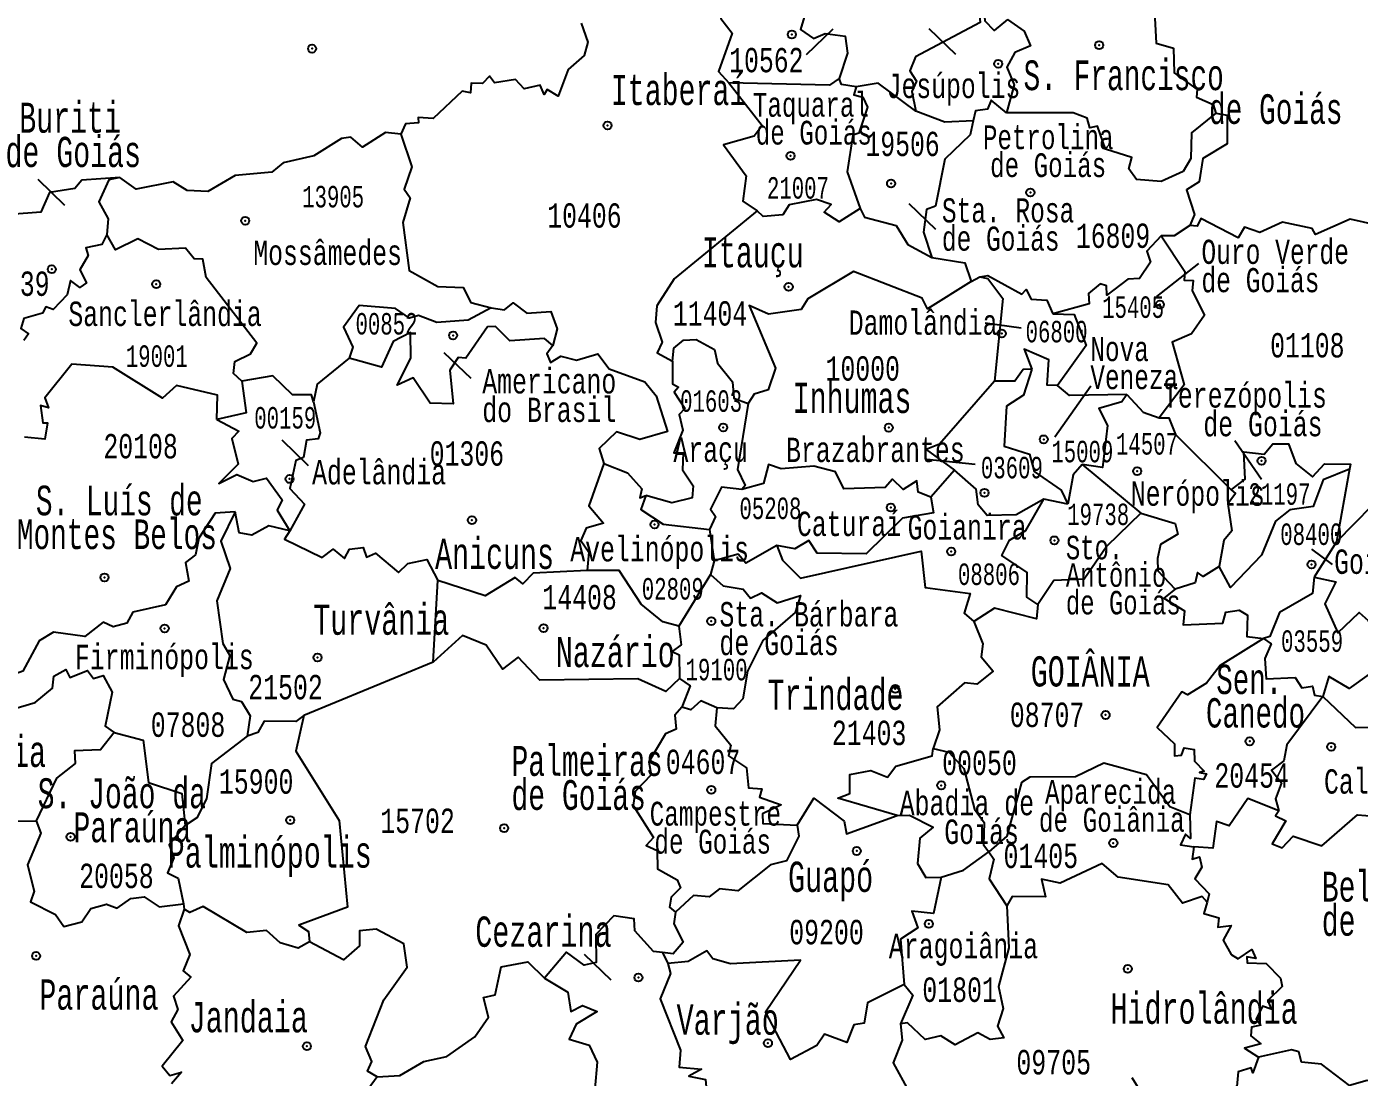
# Model space of a CAD drawing. Header units: millimetres. Extents: x 9851 to 10267, y 23387 to 23778.
# Drawn here: x 10086.16 to 10101.05, y 23553.96 to 23565.69 of the extents above; entities that cross this region are included whole.
import ezdxf
from ezdxf.enums import TextEntityAlignment as Align

# ---------------------------------------------------------------- set-up
doc = ezdxf.new("R2010")
doc.units = ezdxf.units.MM
doc.layers.add('3', color=7, linetype='Continuous')
doc.styles.add('MONOTXT', font='MONOTXT', dxfattribs={"height": 0.2})

# ---------------------------------------------------------------- blocks, each defined once
blk = doc.blocks.new('SEDE')
at = {"layer": '3', "color": 7, "linetype": 'Continuous'}
blk.add_circle((0, 0), 0.00451, dxfattribs=at)

msp = doc.modelspace()

# ---------------------------------------------------------------- linework, layer by layer
at = {"color": 7, "linetype": 'Continuous'}
for p, q in [((10094.873, 23565.383), (10095.17, 23565.671)), ((10096.54, 23565.383), (10096.242, 23565.67)), ((10086.586, 23563.698), (10086.289, 23563.987)), ((10096.318, 23563.43), (10096.02, 23563.717)), ((10099.252, 23563.049), (10098.783, 23562.679)), ((10096.71, 23562.847), (10096.809, 23562.9)), ((10096.867, 23562.387), (10097.269, 23562.332)), ((10091.124, 23561.765), (10090.826, 23562.053)), ((10098.047, 23561.679), (10097.644, 23561.11)), ((10089.31, 23560.79), (10089.013, 23561.078)), ((10099.955, 23560.636), (10099.657, 23561.068)), ((10096.755, 23560.804), (10096.214, 23560.86)), ((10096.523, 23560.741), (10096.259, 23560.441)), ((10097.95, 23560.806), (10098.607, 23560.26)), ((10100.792, 23559.941), (10101.591, 23560.756)), ((10100.937, 23560.751), (10100.792, 23559.941)), ((10097.789, 23560.363), (10097.523, 23560.419)), ((10093.789, 23560.079), (10093.841, 23559.727)), ((10100.746, 23559.689), (10100.518, 23559.86)), ((10100.792, 23559.941), (10100.541, 23559.547)), ((10093.841, 23559.727), (10093.798, 23559.577)), ((10090.701, 23558.595), (10090.754, 23559.508)), ((10093.798, 23559.577), (10093.447, 23559)), ((10090.701, 23558.595), (10089.257, 23558.001)), ((10087.911, 23555.899), (10087.92, 23555.839)), ((10093.263, 23555.355), (10093.323, 23555.232)), ((10092.691, 23555.046), (10092.393, 23555.333))]:
    msp.add_line(p, q, dxfattribs=at)
for points in [[(10098.583, 23566.236), (10098.607, 23566.102), (10098.705, 23566.057), (10098.755, 23565.93), (10098.778, 23565.511), (10098.971, 23565.453), (10098.98, 23565.179), (10099.235, 23564.993), (10099.228, 23564.908), (10099.414, 23564.824), (10099.445, 23564.728)], [(10093.951, 23566.139), (10093.915, 23565.784), (10094.04, 23565.62), (10093.887, 23565.192), (10094.003, 23565.066)], [(10094.675, 23565.979), (10094.845, 23565.8), (10094.805, 23565.664), (10094.95, 23565.562), (10095.08, 23565.618), (10095.305, 23565.587), (10095.329, 23565.398), (10095.237, 23565.115)], [(10097.118, 23565.776), (10096.967, 23565.65), (10096.867, 23565.756), (10096.855, 23565.923), (10096.796, 23565.899), (10096.812, 23565.741), (10096.09, 23565.356), (10096.025, 23565.202), (10096.099, 23565.087), (10096.048, 23564.969), (10096.092, 23564.751)], [(10097.118, 23565.776), (10097.302, 23565.643), (10097.373, 23565.482), (10097.198, 23565.405), (10097.109, 23565.241), (10097.193, 23565.045), (10097.107, 23564.731)], [(10092.353, 23565.732), (10092.43, 23565.522), (10092.387, 23565.374), (10092.208, 23565.215), (10092.097, 23564.919), (10091.973, 23564.992), (10091.943, 23564.938), (10091.895, 23565.042), (10091.719, 23565), (10091.621, 23565.105), (10091.386, 23565.067), (10091.33, 23565.141), (10091.254, 23565.06), (10091.125, 23565.064), (10091.119, 23564.956), (10091.027, 23564.975), (10090.703, 23564.669), (10090.533, 23564.681), (10090.536, 23564.62), (10090.394, 23564.608), (10090.339, 23564.493)], [(10094.003, 23565.066), (10094.375, 23564.591), (10094.288, 23564.473), (10093.946, 23564.376), (10094.199, 23564.029), (10094.162, 23563.744), (10094.322, 23563.638)], [(10095.237, 23565.115), (10095.128, 23565.04), (10094.003, 23565.066)], [(10095.425, 23565.023), (10095.261, 23565.049), (10095.237, 23565.115)], [(10095.425, 23565.023), (10095.401, 23564.933), (10095.5, 23564.908), (10095.553, 23564.794), (10095.458, 23564.506), (10095.39, 23564.483), (10095.325, 23564.072), (10095.472, 23563.662)], [(10096.092, 23564.751), (10095.672, 23565.065), (10095.425, 23565.023)], [(10097.107, 23564.731), (10096.935, 23564.875), (10096.894, 23564.773), (10096.76, 23564.754), (10096.735, 23564.642)], [(10096.735, 23564.642), (10096.417, 23564.629), (10096.092, 23564.751)], [(10099.445, 23564.728), (10099.174, 23564.509), (10099.164, 23564.223), (10099.08, 23564.077), (10098.834, 23563.964), (10098.557, 23563.986), (10098.472, 23564.105), (10098.507, 23564.233), (10098.212, 23564.327), (10098.122, 23564.584), (10098.038, 23564.563), (10098.008, 23564.674), (10097.849, 23564.731), (10097.107, 23564.731)], [(10099.445, 23564.728), (10099.572, 23564.706), (10099.57, 23564.386), (10099.3, 23564.223), (10099.258, 23563.963), (10099.116, 23563.871), (10099.205, 23563.598), (10099.152, 23563.474)], [(10096.735, 23564.642), (10096.701, 23564.488), (10096.417, 23564.215), (10096.313, 23563.688), (10096.211, 23563.653), (10096.177, 23563.401), (10096.273, 23563.118)], [(10090.339, 23564.493), (10090.167, 23564.514), (10089.913, 23564.349), (10089.782, 23564.46), (10089.679, 23564.445), (10089.369, 23564.252), (10089.024, 23564.175), (10088.899, 23564.071), (10088.491, 23564.031), (10088.183, 23563.854), (10087.952, 23563.865), (10087.798, 23563.963), (10087.383, 23563.88), (10087.203, 23564.008)], [(10090.339, 23564.493), (10090.463, 23564.129), (10090.377, 23563.88), (10090.445, 23563.783), (10090.362, 23563.508), (10090.433, 23562.972), (10090.752, 23562.792), (10091.036, 23562.782), (10091.122, 23562.613), (10091.351, 23562.555)], [(10087.203, 23564.008), (10086.776, 23563.979), (10086.697, 23563.886), (10086.415, 23563.841), (10086.319, 23563.623), (10085.977, 23563.597)], [(10087.203, 23564.008), (10087.077, 23563.982), (10086.967, 23563.738), (10087.07, 23563.549), (10087.057, 23563.373)], [(10095.472, 23563.662), (10095.238, 23563.516), (10095.068, 23563.624), (10095.148, 23563.709), (10094.983, 23563.763), (10094.679, 23563.706), (10094.608, 23563.594), (10094.387, 23563.575), (10094.322, 23563.638)], [(10094.322, 23563.638), (10093.395, 23562.877), (10093.2, 23562.578), (10093.183, 23562.39), (10093.261, 23562.172), (10093.204, 23562.053), (10093.375, 23561.957)], [(10095.472, 23563.662), (10095.521, 23563.565), (10095.872, 23563.474), (10096.005, 23563.26), (10096.273, 23563.118)], [(10101.358, 23563.452), (10100.946, 23563.543), (10100.558, 23563.372), (10100.521, 23563.442), (10100.188, 23563.512), (10099.934, 23563.396), (10099.765, 23563.454), (10099.694, 23563.335), (10099.277, 23563.552), (10099.235, 23563.466), (10099.152, 23563.474)], [(10099.152, 23563.474), (10098.979, 23563.359), (10098.834, 23563.357)], [(10087.057, 23563.373), (10087, 23563.262), (10086.822, 23563.223), (10086.847, 23563.137), (10086.755, 23562.98), (10086.828, 23562.834), (10086.753, 23562.782), (10086.651, 23562.861), (10086.614, 23562.699), (10086.458, 23562.534), (10086.374, 23562.564), (10086.336, 23562.493), (10086.129, 23562.435), (10086.094, 23562.324), (10086.18, 23562.264), (10086.127, 23562.188)], [(10088.565, 23561.735), (10088.472, 23561.82), (10088.487, 23561.955), (10088.66, 23562.041), (10088.73, 23562.158), (10088.167, 23562.893), (10088.127, 23563.097), (10088.03, 23563.101), (10087.936, 23563.22), (10087.635, 23563.206), (10087.401, 23563.323), (10087.152, 23563.203), (10087.057, 23563.373)], [(10098.834, 23563.357), (10098.674, 23563.186), (10098.713, 23563.063), (10098.591, 23562.883), (10098.46, 23562.875), (10098.226, 23562.696), (10098.221, 23562.799), (10098.152, 23562.824), (10098.023, 23562.714), (10098.029, 23562.599), (10097.625, 23562.489)], [(10098.834, 23563.357), (10099.096, 23562.961), (10099.092, 23562.863), (10099.19, 23562.86), (10099.18, 23562.744), (10099.316, 23562.473), (10099.172, 23562.262), (10098.955, 23562.172), (10099.09, 23561.695), (10098.811, 23561.325)], [(10096.273, 23563.118), (10096.64, 23563.056), (10096.71, 23562.847)], [(10096.71, 23562.847), (10096.225, 23562.542), (10096.165, 23562.662), (10095.395, 23562.961), (10094.888, 23562.655), (10094.813, 23562.537), (10094.448, 23562.482), (10094.233, 23562.582), (10094.527, 23561.881), (10094.442, 23561.64), (10094.288, 23561.59), (10094.221, 23561.487)], [(10096.809, 23562.9), (10096.898, 23562.914), (10097.277, 23562.705), (10097.324, 23562.76), (10097.383, 23562.652), (10097.555, 23562.638), (10097.625, 23562.489)], [(10096.809, 23562.9), (10096.898, 23562.881), (10097.066, 23562.659), (10096.972, 23561.735)], [(10091.351, 23562.555), (10091.091, 23562.417), (10090.741, 23562.389), (10090.537, 23562.468), (10090.437, 23562.439), (10090.281, 23562.548), (10089.873, 23562.581), (10089.698, 23562.339), (10089.804, 23562.116), (10089.764, 23561.993)], [(10091.351, 23562.555), (10091.497, 23562.53), (10091.595, 23562.61), (10091.749, 23562.493), (10092.014, 23562.513), (10092.088, 23562.318), (10092.037, 23562.132)], [(10097.625, 23562.489), (10097.863, 23562.48), (10097.997, 23562.132), (10097.677, 23561.685)], [(10092.037, 23562.132), (10091.945, 23562.212), (10091.558, 23562.187), (10091.399, 23562.347), (10091.307, 23562.343), (10091.067, 23561.992), (10090.982, 23561.998), (10090.888, 23561.859), (10090.925, 23561.482), (10090.666, 23561.491), (10090.478, 23561.771), (10090.3, 23561.689), (10090.452, 23561.993), (10090.449, 23562.278), (10090.254, 23562.18), (10090.123, 23561.891), (10089.764, 23561.993)], [(10093.375, 23561.957), (10093.388, 23562.105), (10093.497, 23562.192), (10093.639, 23562.202), (10093.843, 23562.089), (10093.877, 23561.936), (10094.046, 23561.726), (10094.059, 23561.545), (10094.221, 23561.487)], [(10092.037, 23562.132), (10091.971, 23562.04), (10092.012, 23561.942), (10092.127, 23562.014), (10092.301, 23561.969), (10092.542, 23562.04), (10092.666, 23561.874), (10093.064, 23561.729), (10093.192, 23561.571), (10093.319, 23561.172), (10093.008, 23561.082), (10092.751, 23561.171), (10092.554, 23560.982), (10092.607, 23560.816)], [(10097.677, 23561.685), (10097.561, 23561.69), (10097.58, 23561.975), (10097.303, 23562.093), (10097.388, 23561.871)], [(10088.283, 23561.307), (10088.294, 23561.579), (10087.836, 23561.686), (10087.678, 23561.547), (10087.123, 23561.89), (10086.666, 23561.926), (10086.365, 23561.549), (10086.404, 23561.439), (10086.315, 23561.465), (10086.341, 23561.27), (10086.393, 23561.269), (10086.362, 23561.089), (10086.138, 23561.111)], [(10089.764, 23561.993), (10089.405, 23561.701), (10089.366, 23561.506)], [(10093.375, 23561.957), (10093.374, 23561.706), (10093.441, 23561.669), (10093.395, 23561.613), (10093.511, 23561.43), (10093.448, 23561.362), (10093.49, 23561.188), (10093.388, 23560.935), (10093.495, 23560.933), (10093.486, 23560.745), (10093.607, 23560.566), (10093.594, 23560.431), (10093.367, 23560.377), (10093.076, 23560.457)], [(10089.366, 23561.506), (10089.343, 23561.583), (10089.131, 23561.582), (10088.909, 23561.795), (10088.565, 23561.735)], [(10097.388, 23561.871), (10097.292, 23561.866), (10097.2, 23561.736), (10096.972, 23561.735)], [(10097.388, 23561.871), (10097.295, 23561.577), (10097.104, 23561.457), (10097.08, 23561.01), (10097.364, 23560.918), (10097.413, 23560.726), (10097.718, 23560.516), (10097.789, 23560.363)], [(10088.565, 23561.735), (10088.613, 23561.383), (10088.283, 23561.307)], [(10096.972, 23561.735), (10096.356, 23561.032), (10096.209, 23560.971), (10096.523, 23560.741)], [(10098.451, 23561.586), (10097.808, 23561.575), (10097.677, 23561.685)], [(10089.366, 23561.506), (10089.44, 23561.158), (10089.416, 23561.09), (10089.285, 23561.077), (10089.252, 23560.883), (10089.167, 23560.85), (10089.099, 23560.536), (10089.265, 23560.362), (10089.101, 23560.064)], [(10094.221, 23561.487), (10094.099, 23560.748), (10094.185, 23560.569), (10094.148, 23560.524)], [(10098.451, 23561.586), (10098.394, 23561.503), (10098.138, 23561.431), (10098.234, 23561.239), (10098.177, 23560.77), (10097.95, 23560.806)], [(10098.451, 23561.586), (10098.633, 23561.389), (10098.811, 23561.325)], [(10088.283, 23561.307), (10088.529, 23561.175), (10088.454, 23561.093), (10088.522, 23560.81), (10088.308, 23560.594), (10088.51, 23560.691), (10088.691, 23560.613), (10088.841, 23560.651), (10089.014, 23560.41), (10088.958, 23560.294), (10089.101, 23560.064)], [(10098.811, 23561.325), (10098.919, 23561.326), (10098.994, 23561.14), (10099.617, 23560.522)], [(10099.617, 23560.522), (10099.773, 23560.642), (10099.757, 23560.947), (10099.984, 23560.918), (10100.079, 23561.034), (10100.255, 23561.034), (10100.337, 23560.815), (10100.522, 23560.667), (10100.658, 23560.813), (10100.947, 23560.807), (10100.937, 23560.751)], [(10092.607, 23560.816), (10092.442, 23560.344), (10092.605, 23560.15), (10092.412, 23560.092), (10092.351, 23559.957), (10092.44, 23559.826), (10092.423, 23559.62)], [(10092.607, 23560.816), (10092.872, 23560.712), (10093.032, 23560.534), (10093.008, 23560.434), (10093.076, 23560.457)], [(10096.259, 23560.441), (10096.119, 23560.497), (10096.103, 23560.621), (10095.953, 23560.527), (10095.833, 23560.639), (10095.75, 23560.547), (10095.288, 23560.533), (10095.197, 23560.723), (10094.952, 23560.787), (10094.587, 23560.755), (10094.446, 23560.806), (10094.39, 23560.593), (10094.148, 23560.524)], [(10097.523, 23560.419), (10097.212, 23560.244), (10096.89, 23560.233), (10096.79, 23560.353), (10096.767, 23560.529), (10096.523, 23560.741)], [(10097.95, 23560.806), (10097.85, 23560.69), (10097.789, 23560.363)], [(10100.937, 23560.751), (10100.642, 23560.635), (10100.531, 23560.335), (10100.27, 23560.297), (10100.112, 23560.173), (10099.954, 23559.791), (10099.608, 23559.43), (10099.48, 23559.667)], [(10094.148, 23560.524), (10093.923, 23560.553), (10093.799, 23560.305), (10093.856, 23560.223), (10093.789, 23560.079)], [(10093.076, 23560.457), (10093.021, 23560.302), (10093.269, 23560.139), (10093.789, 23560.079)], [(10096.259, 23560.441), (10096.292, 23560.263), (10095.943, 23560.206), (10095.537, 23559.806), (10094.989, 23559.816), (10094.897, 23559.957), (10094.74, 23559.864), (10094.542, 23559.899)], [(10097.457, 23559.239), (10097.332, 23559.322), (10097.337, 23559.6), (10097.053, 23559.788), (10097.139, 23559.961), (10097.32, 23560.067), (10097.523, 23560.419)], [(10099.617, 23560.522), (10099.665, 23560.48), (10099.578, 23560.366), (10099.624, 23560.065), (10099.535, 23559.957), (10099.48, 23559.667)], [(10088.49, 23560.275), (10088.267, 23560.26), (10088.084, 23559.98), (10088.046, 23559.795), (10087.935, 23559.71), (10087.973, 23559.501), (10087.836, 23559.438), (10087.711, 23559.236), (10087.346, 23559.155), (10087.28, 23559.031), (10087.128, 23558.993), (10087.014, 23559.044), (10086.81, 23558.885), (10086.459, 23558.93), (10086.299, 23558.836), (10086.119, 23558.495), (10085.917, 23558.423)], [(10088.49, 23560.275), (10088.331, 23559.948), (10088.434, 23559.644), (10088.284, 23559.28), (10088.35, 23558.807), (10088.43, 23558.67), (10088.358, 23558.404), (10088.465, 23558.183), (10088.56, 23558.157), (10088.658, 23557.998), (10088.623, 23557.769)], [(10089.101, 23560.064), (10088.867, 23560.12), (10088.677, 23560.014), (10088.533, 23560.042), (10088.49, 23560.275)], [(10098.607, 23560.26), (10098.226, 23559.894), (10097.974, 23559.522), (10097.634, 23559.508), (10097.457, 23559.239)], [(10098.607, 23560.26), (10098.991, 23560.145), (10099.02, 23560.027), (10098.826, 23559.912), (10098.792, 23559.753), (10098.798, 23559.617), (10098.99, 23559.412)], [(10089.101, 23560.064), (10089.041, 23559.972), (10089.46, 23559.767), (10089.585, 23559.857), (10089.71, 23559.753), (10089.767, 23559.857), (10089.918, 23559.876), (10089.955, 23559.77), (10090.058, 23559.816), (10090.313, 23559.597), (10090.419, 23559.698), (10090.629, 23559.744), (10090.754, 23559.508)], [(10094.542, 23559.899), (10094.193, 23559.702), (10094.108, 23559.804), (10093.841, 23559.727)], [(10094.542, 23559.899), (10094.603, 23559.737), (10094.805, 23559.534), (10096.152, 23559.836), (10096.196, 23559.431), (10096.698, 23559.365), (10096.633, 23559.145), (10096.741, 23559.052)], [(10099.48, 23559.667), (10099.304, 23559.553), (10099.24, 23559.599), (10099.214, 23559.482), (10098.99, 23559.412)], [(10092.423, 23559.62), (10091.82, 23559.592), (10091.704, 23559.473), (10091.617, 23559.544), (10091.284, 23559.339), (10090.754, 23559.508)], [(10093.447, 23559), (10093.268, 23559.048), (10093.026, 23559.246), (10092.78, 23559.622), (10092.423, 23559.62)], [(10093.798, 23559.577), (10093.942, 23559.449), (10094.165, 23559.412), (10094.245, 23559.311), (10094.37, 23559.371), (10094.545, 23559.26), (10094.806, 23559.341), (10094.744, 23559.152), (10094.384, 23558.838), (10094.213, 23558.496), (10094.162, 23558.188), (10094.058, 23558.077), (10093.871, 23558.088)], [(10100.541, 23559.547), (10100.525, 23559.362), (10100.154, 23559.152), (10100.047, 23558.882), (10099.976, 23558.862)], [(10100.541, 23559.547), (10100.783, 23559.495), (10100.662, 23559.248), (10100.805, 23558.926), (10101.045, 23559.152), (10101.147, 23559.064), (10101.275, 23558.749), (10101.565, 23558.552), (10101.157, 23558.464), (10100.935, 23558.304), (10100.706, 23558.438), (10100.639, 23558.212)], [(10098.99, 23559.412), (10098.864, 23559.313), (10099.094, 23559.171), (10099.08, 23559.013), (10099.521, 23559.032), (10099.556, 23559.155), (10099.703, 23559.178), (10099.799, 23559.122), (10099.79, 23558.884), (10099.976, 23558.862)], [(10097.457, 23559.239), (10097.44, 23559.082), (10096.97, 23559.199), (10096.741, 23559.052)], [(10093.447, 23559), (10093.472, 23558.789), (10093.372, 23558.716), (10093.451, 23558.678), (10093.452, 23558.416)], [(10096.741, 23559.052), (10096.84, 23558.8), (10096.822, 23558.656), (10096.955, 23558.498), (10096.775, 23558.352), (10096.637, 23558.367), (10096.331, 23558.098), (10096.357, 23557.841), (10096.287, 23557.632)], [(10093.452, 23558.416), (10093.302, 23558.27), (10092.988, 23558.412), (10091.891, 23558.395), (10091.65, 23558.652), (10091.477, 23558.517), (10091.294, 23558.787), (10091.029, 23558.895), (10090.701, 23558.595)], [(10099.976, 23558.862), (10099.494, 23558.561), (10099.34, 23558.362), (10099.126, 23558.231), (10099.063, 23558.264), (10098.788, 23557.867), (10098.984, 23557.684), (10098.981, 23557.552), (10099.062, 23557.557), (10099.092, 23557.639), (10099.201, 23557.623), (10099.204, 23557.492), (10099.315, 23557.378), (10099.262, 23557.363), (10099.34, 23557.35), (10099.308, 23557.288), (10099.208, 23557.3), (10099.154, 23556.893)], [(10099.976, 23558.862), (10100.061, 23558.801), (10099.99, 23558.636), (10100.008, 23558.411), (10100.329, 23558.427), (10100.405, 23558.31), (10100.524, 23558.327), (10100.545, 23558.229), (10100.639, 23558.212)], [(10085.917, 23558.423), (10085.836, 23558.224), (10085.99, 23558.069), (10086.254, 23558.145), (10086.448, 23558.307), (10086.464, 23558.441), (10086.597, 23558.514), (10086.644, 23558.427), (10086.841, 23558.502), (10086.907, 23558.415), (10087.014, 23558.447), (10087.115, 23558.261), (10087.039, 23557.881), (10087.139, 23557.813)], [(10100.639, 23558.212), (10101.003, 23557.867), (10101.556, 23557.873), (10101.727, 23558.148), (10102.172, 23558.487), (10102.266, 23558.443), (10102.225, 23558.226)], [(10093.452, 23558.416), (10093.571, 23558.333), (10093.478, 23558.095)], [(10100.639, 23558.212), (10100.237, 23557.672), (10100.204, 23557.495), (10100.065, 23557.389), (10100.178, 23557.248), (10100.11, 23557.069), (10100.147, 23556.937)], [(10093.478, 23558.095), (10093.4, 23558.004), (10093.416, 23557.849), (10093.298, 23557.795), (10093.111, 23557.482), (10093.136, 23557.337), (10092.957, 23557.153), (10092.937, 23556.995), (10093.163, 23556.638), (10093.079, 23556.55), (10093.205, 23556.494), (10093.207, 23556.287), (10093.427, 23556.167), (10093.465, 23556.077), (10093.358, 23555.971), (10093.343, 23555.862), (10093.407, 23555.803)], [(10093.871, 23558.088), (10093.692, 23558.166), (10093.578, 23558.065), (10093.478, 23558.095)], [(10093.871, 23558.088), (10093.85, 23557.886), (10094.025, 23557.669), (10094, 23557.551), (10094.203, 23557.417), (10094.222, 23557.192), (10094.374, 23557.183), (10094.347, 23557.09), (10094.587, 23557.004), (10094.38, 23556.904), (10094.382, 23556.794), (10094.767, 23556.775)], [(10089.257, 23558.001), (10089.167, 23557.934), (10088.814, 23557.938), (10088.744, 23557.813), (10088.623, 23557.769)], [(10089.257, 23558.001), (10089.169, 23557.602), (10089.651, 23556.828), (10089.743, 23555.86), (10089.202, 23555.66), (10089.307, 23555.588), (10089.319, 23555.473)], [(10087.139, 23557.813), (10086.984, 23557.618), (10086.696, 23557.606), (10086.703, 23557.466), (10086.495, 23557.303), (10086.265, 23556.825)], [(10087.139, 23557.813), (10087.463, 23557.727), (10087.522, 23557.254), (10087.895, 23557.131), (10087.931, 23556.774)], [(10088.623, 23557.769), (10088.224, 23557.465), (10088.169, 23557.072), (10088.062, 23556.86), (10087.931, 23556.774)], [(10100.147, 23556.937), (10100.111, 23556.879), (10100.226, 23556.826), (10100.074, 23556.568), (10100.185, 23556.522), (10100.308, 23556.652), (10100.628, 23556.544), (10101.027, 23556.891), (10101.4, 23556.862), (10101.499, 23556.926), (10101.86, 23556.845), (10102.547, 23557.739), (10102.52, 23557.843)], [(10095.883, 23556.885), (10095.222, 23557.077), (10095.357, 23557.129), (10095.355, 23557.344), (10095.589, 23557.388), (10095.777, 23557.312), (10095.87, 23557.437), (10096.277, 23557.55), (10096.287, 23557.632)], [(10096.287, 23557.632), (10096.46, 23557.591), (10096.628, 23557.411), (10096.748, 23556.954), (10096.857, 23556.805), (10096.847, 23556.558), (10096.907, 23556.478)], [(10099.154, 23556.893), (10098.931, 23556.982), (10098.67, 23557.337), (10098.194, 23557.467), (10097.877, 23557.317), (10097.367, 23557.311), (10097.274, 23557.251), (10097.11, 23556.652), (10096.907, 23556.478)], [(10094.767, 23556.775), (10094.953, 23557.077), (10095.291, 23556.822), (10095.318, 23556.679), (10095.883, 23556.885)], [(10100.147, 23556.937), (10099.8, 23557.073), (10099.593, 23556.768), (10099.45, 23556.817), (10099.412, 23556.521), (10099.2, 23556.535)], [(10095.883, 23556.885), (10096.024, 23556.887), (10096.288, 23556.754), (10096.137, 23556.633), (10096.111, 23556.348), (10096.206, 23556.191), (10096.376, 23556.196)], [(10099.154, 23556.893), (10099.162, 23556.628), (10099.104, 23556.675), (10099.049, 23556.558), (10099.2, 23556.535)], [(10084.345, 23556.447), (10084.995, 23556.317), (10085.06, 23556.484), (10085.232, 23556.52), (10085.397, 23556.66), (10085.688, 23556.68), (10085.939, 23556.821), (10086.265, 23556.825)], [(10086.265, 23556.825), (10086.319, 23556.687), (10086.171, 23556.332), (10086.245, 23556.039), (10086.203, 23555.92), (10086.483, 23555.778), (10086.574, 23555.643), (10086.776, 23555.696), (10086.878, 23555.846), (10087.051, 23555.894), (10087.17, 23555.85), (10087.324, 23555.957), (10087.474, 23555.975), (10087.641, 23555.863), (10087.911, 23555.899)], [(10087.931, 23556.774), (10087.751, 23556.555), (10087.804, 23556.413), (10087.733, 23556.244), (10087.854, 23556.183), (10087.911, 23555.899)], [(10094.767, 23556.775), (10094.785, 23556.653), (10094.649, 23556.378), (10094.468, 23556.334), (10094.104, 23556.044), (10093.899, 23556.067), (10093.786, 23555.975), (10093.608, 23555.989), (10093.407, 23555.803)], [(10099.2, 23556.535), (10099.178, 23556.395), (10099.263, 23556.422), (10099.289, 23556.308), (10099.208, 23556.177), (10099.37, 23556.01), (10099.348, 23555.918)], [(10096.376, 23556.196), (10096.627, 23556.273), (10096.907, 23556.478)], [(10096.907, 23556.478), (10096.966, 23556.396), (10096.913, 23556.177), (10097.109, 23555.876)], [(10099.348, 23555.918), (10099.293, 23555.979), (10099.07, 23555.906), (10098.91, 23556.11), (10098.353, 23556.195), (10098.173, 23556.347), (10097.707, 23556.128), (10097.495, 23556.175), (10097.543, 23555.976), (10097.17, 23555.978), (10097.109, 23555.876)], [(10096.376, 23556.196), (10096.29, 23555.789), (10096.05, 23555.816), (10096.116, 23555.63), (10095.923, 23555.504), (10095.961, 23554.996)], [(10087.92, 23555.839), (10087.858, 23555.652), (10087.983, 23555.331), (10087.908, 23555.151), (10087.993, 23555.08), (10087.801, 23554.865), (10087.85, 23554.718), (10087.774, 23554.579), (10087.906, 23554.37), (10087.674, 23554.086), (10087.758, 23553.979), (10087.889, 23554.016), (10087.78, 23553.888)], [(10089.319, 23555.473), (10089.194, 23555.402), (10088.994, 23555.462), (10088.841, 23555.601), (10088.62, 23555.576), (10088.133, 23555.867), (10087.984, 23555.801), (10087.92, 23555.839)], [(10093.407, 23555.803), (10093.388, 23555.675), (10093.493, 23555.47), (10093.382, 23555.341), (10093.263, 23555.355)], [(10097.109, 23555.876), (10097.13, 23555.407), (10097.016, 23554.976), (10097.068, 23554.727), (10097.004, 23554.532), (10097.075, 23554.4), (10096.922, 23554.384), (10096.787, 23554.458), (10096.531, 23554.324), (10096.372, 23554.423), (10096.196, 23554.383), (10096, 23554.567), (10095.921, 23554.559)], [(10099.348, 23555.918), (10099.311, 23555.788), (10099.477, 23555.741), (10099.468, 23555.639), (10099.617, 23555.655), (10099.526, 23555.493), (10099.616, 23555.331), (10099.692, 23555.282), (10099.848, 23555.387), (10099.892, 23555.288), (10099.792, 23555.304), (10099.793, 23555.237), (10100.008, 23555.232), (10100.168, 23555.068), (10100.186, 23554.976), (10100.025, 23554.817), (10100.061, 23554.722), (10099.967, 23554.756), (10099.893, 23554.609), (10099.945, 23554.542), (10099.842, 23554.522), (10099.835, 23554.425), (10099.947, 23554.334), (10099.766, 23554.285), (10099.921, 23554.185)], [(10093.263, 23555.355), (10093.163, 23555.365), (10092.954, 23555.595), (10092.948, 23555.729), (10092.72, 23555.764), (10092.519, 23555.557), (10092.522, 23555.241), (10092.387, 23555.213), (10092.19, 23555.357), (10091.946, 23555.069)], [(10090.075, 23553.966), (10089.966, 23554.03), (10090.016, 23554.137), (10089.946, 23554.306), (10090.15, 23554.824), (10090.412, 23555.191), (10090.374, 23555.45), (10090.066, 23555.613), (10089.877, 23555.597), (10089.877, 23555.429), (10089.699, 23555.271), (10089.319, 23555.473)], [(10095.961, 23554.996), (10095.554, 23554.792), (10095.515, 23554.564), (10095.401, 23554.545), (10095.322, 23554.35), (10095.071, 23554.442), (10094.987, 23554.314), (10094.694, 23554.158), (10094.414, 23554.691), (10094.805, 23555.27), (10094.022, 23555.228), (10093.825, 23555.283), (10093.759, 23555.372), (10093.549, 23555.253), (10093.323, 23555.232)], [(10090.075, 23553.966), (10090.328, 23553.982), (10090.597, 23554.138), (10090.855, 23554.193), (10091.168, 23554.414), (10091.319, 23554.632), (10091.265, 23554.851), (10091.395, 23554.88), (10091.46, 23555.193), (10091.759, 23555.249), (10091.946, 23555.069)], [(10093.323, 23555.232), (10093.354, 23555.119), (10093.237, 23554.835), (10093.463, 23554.262), (10093.45, 23554.073), (10093.697, 23554.05), (10093.558, 23553.974), (10093.743, 23553.935), (10093.762, 23553.732), (10093.906, 23553.664), (10093.874, 23553.556), (10093.974, 23553.348), (10094.05, 23553.392), (10094.231, 23553.292), (10094.125, 23553.239), (10094.198, 23553.089), (10094.094, 23553.02), (10094.327, 23552.964), (10094.317, 23552.83), (10094.435, 23552.778), (10094.423, 23552.539), (10094.558, 23552.516)], [(10091.946, 23555.069), (10092.205, 23554.913), (10092.238, 23554.695), (10092.369, 23554.762), (10092.534, 23554.697), (10092.297, 23554.554), (10092.222, 23554.388), (10092.444, 23554.32), (10092.535, 23554.128), (10092.509, 23553.831), (10092.244, 23553.554), (10092.298, 23553.174), (10092.755, 23553.186), (10092.906, 23553.34), (10093.181, 23553.428), (10093.325, 23553.26), (10093.433, 23553.253), (10093.526, 23552.924), (10093.652, 23552.87)], [(10095.961, 23554.996), (10096.058, 23554.876), (10095.921, 23554.559)], [(10102.754, 23553.019), (10102.482, 23553.74), (10102.374, 23553.86), (10102.317, 23554.152), (10102.157, 23554.274), (10101.96, 23554.63), (10101.502, 23554.564), (10101.37, 23554.267), (10101.364, 23553.892), (10101.136, 23553.926), (10100.937, 23553.869), (10100.626, 23554.107), (10100.402, 23554.128), (10100.37, 23554.243), (10100.288, 23554.267), (10099.921, 23554.185)], [(10095.921, 23554.559), (10095.942, 23554.374), (10095.841, 23554.121), (10096.013, 23553.8), (10095.95, 23553.656), (10095.821, 23553.593), (10095.957, 23553.474), (10095.865, 23553.201)], [(10099.921, 23554.185), (10099.856, 23554.011), (10099.837, 23554.065), (10099.695, 23554.022), (10099.677, 23553.856), (10099.552, 23553.82), (10099.563, 23553.618), (10099.667, 23553.556), (10099.633, 23553.435), (10099.016, 23553.589), (10098.837, 23553.424), (10098.508, 23553.954)], [(10090.075, 23553.966), (10089.746, 23553.513), (10089.78, 23553.366), (10089.68, 23553.137), (10089.757, 23552.99), (10089.678, 23552.787), (10089.687, 23552.343), (10089.291, 23551.804), (10089.364, 23551.66), (10089.273, 23551.397)]]:
    msp.add_lwpolyline(points, dxfattribs=at)
for p in [(10094.708, 23565.607), (10098.141, 23565.488), (10089.349, 23565.449), (10097.013, 23565.28), (10092.649, 23564.591), (10094.694, 23564.252), (10095.816, 23563.943), (10097.372, 23563.843), (10088.602, 23563.527), (10086.441, 23562.985), (10087.608, 23562.818), (10094.672, 23562.788), (10098.819, 23562.591), (10090.924, 23562.246), (10097.052, 23562.268), (10093.941, 23561.218), (10095.791, 23561.216), (10097.522, 23561.085), (10098.566, 23560.73), (10099.955, 23560.846), (10089.097, 23560.643), (10096.86, 23560.488), (10095.813, 23560.324), (10091.135, 23560.182), (10093.174, 23560.135), (10097.641, 23559.957), (10096.488, 23559.832), (10100.513, 23559.688), (10087.03, 23559.543), (10087.702, 23558.974), (10091.935, 23558.977), (10093.808, 23559.055), (10089.41, 23558.649), (10095.863, 23558.299), (10098.213, 23558.007), (10099.822, 23557.713), (10100.733, 23557.652), (10093.808, 23557.171), (10096.377, 23557.221), (10089.105, 23556.832), (10091.494, 23556.743), (10086.652, 23556.646), (10098.299, 23556.577), (10095.433, 23556.488), (10096.238, 23555.674), (10086.266, 23555.316), (10092.994, 23555.074), (10098.46, 23555.171), (10089.291, 23554.307), (10094.441, 23554.341)]:
    msp.add_point(p, dxfattribs=at)

# ---------------------------------------------------------------- block references
for p, xscale, yscale, zscale, rotation in [((10094.708, 23565.607), 10, 10, 10, 0.1854294948692569), ((10089.349, 23565.449), 10, 10, 10, 0.0552285594554037), ((10098.141, 23565.488), 10.00001485534392, 10.00001485534392, 10, 0.2662716711624068), ((10097.013, 23565.28), 10, 10, 10, 0.2382574585199114), ((10092.649, 23564.591), 9.999978727207951, 9.999978727207951, 10, 0.128867061426943), ((10094.694, 23564.252), 10, 10, 10, 0.1755577723358293), ((10095.816, 23563.943), 10.00001458320865, 10.00001458320865, 10, 0.2003704591938935), ((10097.372, 23563.843), 10, 10, 10, 0.2371902480818011), ((10088.602, 23563.527), 10, 10, 10, 0.0216111811074877), ((10086.441, 23562.985), 10, 10, 10, 359.9631809540278), ((10087.608, 23562.818), 10, 10, 10, 359.9909286396745), ((10094.672, 23562.788), 10, 10, 10, 0.1646188244060949), ((10098.819, 23562.591), 10.00001270211406, 10.00001270211406, 10, 0.2636036561851521), ((10090.924, 23562.246), 10, 10, 10, 0.06856877970959419), ((10097.052, 23562.268), 9.999979769999312, 9.999979769999312, 10, 0.2187808427493948), ((10093.941, 23561.218), 9.99998119345596, 9.99998119345596, 10, 0.135003565964679), ((10095.791, 23561.216), 10, 10, 10, 0.1806270365972555), ((10097.522, 23561.085), 9.999981919333122, 9.999981919333122, 10, 0.221982481811142), ((10099.955, 23560.846), 9.999979381093876, 9.999979381093876, 10, 0.2796130305392923), ((10098.566, 23560.73), 10, 10, 10, 0.2449275199831391), ((10089.097, 23560.643), 10.00000000000001, 10.00000000000001, 10.00000000000001, 0.009871774456604055), ((10096.86, 23560.488), 10.00001540015654, 10.00001540015654, 10, 0.2017044725705652), ((10095.813, 23560.324), 10, 10, 10, 0.1747573619360039), ((10091.135, 23560.182), 10, 10, 10, 0.05736299513604318), ((10093.174, 23560.135), 10.00001769595864, 10.00001769595864, 10, 0.1077889787821612), ((10097.641, 23559.957), 9.999978530641009, 9.999978530641009, 10, 0.2169132193311355), ((10096.488, 23559.832), 10, 10, 10, 0.1878307230324105), ((10100.513, 23559.688), 9.99998443306862, 9.99998443306862, 10, 0.2854826735794169), ((10087.03, 23559.543), 10, 10, 10, 359.9479730943511), ((10093.808, 23559.055), 10.0000202338629, 10.0000202338629, 10, 0.11525948256295), ((10087.702, 23558.974), 10, 10, 10, 359.9599792988561), ((10091.935, 23558.977), 10, 10, 10, 0.06750156234367807), ((10089.41, 23558.649), 10, 10, 10, 0.0008004141529982366), ((10095.863, 23558.299), 10, 10, 10, 0.1608835711048208), ((10098.213, 23558.007), 9.999978883659193, 9.999978883659193, 10, 0.2174468260692757), ((10099.822, 23557.713), 10, 10, 10, 0.2553328025421999), ((10100.733, 23557.652), 9.999977570032517, 9.999977570032517, 10, 0.2774786134267171), ((10093.808, 23557.171), 10.00001532805696, 10.00001532805696, 10, 0.100318471336494), ((10096.377, 23557.221), 10, 10, 10, 0.1656860393794079), ((10089.105, 23556.832), 10, 10, 10, 359.9773216001813), ((10086.652, 23556.646), 10.0000118069948, 10.0000118069948, 10, 359.9119545124679), ((10091.494, 23556.743), 10, 10, 10, 0.03788626438927014), ((10095.433, 23556.488), 9.999981744775654, 9.999981744775654, 10, 0.1363375882852928), ((10098.299, 23556.577), 10.0000200752439, 10.0000200752439, 10, 0.2091749433976154), ((10096.238, 23555.674), 9.999987922047886, 9.999987922047886, 10, 0.1504782155114046), ((10086.266, 23555.316), 10.00001858283742, 10.00001858283742, 10, 359.8895429837194), ((10098.46, 23555.171), 10.00001622252538, 10.00001622252538, 10, 0.2030384857285504), ((10092.994, 23555.074), 10, 10, 10, 0.06243227922857746), ((10089.291, 23554.307), 10, 10, 10, 359.9597124942694), ((10094.441, 23554.341), 10.00001343373522, 10.00001343373522, 10, 0.09391517651579868)]:
    msp.add_blockref('SEDE', p, dxfattribs=dict(at, xscale=xscale, yscale=yscale, zscale=zscale, rotation=rotation))

# ---------------------------------------------------------------- texts
at = {"color": 7, "linetype": 'Continuous', "style": 'MONOTXT'}
for s, height, width, p in [('10562', 0.2715, 0.705884, (10094.423, 23565.321)), ('19506', 0.2716, 0.705886, (10095.945, 23564.385)), ('13905', 0.2398, 0.666667, (10089.584, 23563.796)), ('10406', 0.2718, 0.705881, (10092.391, 23563.586)), ('03939', 0.2719, 0.705882, (10086.001, 23562.824)), ('00852', 0.2399, 0.666671, (10090.18, 23562.376)), ('11404', 0.2719, 0.705879, (10093.794, 23562.492)), ('06800', 0.2399, 0.666663, (10097.665, 23562.289)), ('01108', 0.272, 0.705879, (10100.466, 23562.136)), ('19001', 0.24, 0.666674, (10087.614, 23562.015)), ('10000', 0.272, 0.705887, (10095.5, 23561.877)), ('01603', 0.24, 0.666667, (10093.806, 23561.513)), ('20108', 0.2721, 0.705887, (10087.433, 23561.009)), ('01306', 0.2721, 0.705879, (10091.078, 23560.927)), ('03609', 0.2401, 0.666674, (10097.166, 23560.77)), ('21197', 0.2402, 0.666667, (10100.155, 23560.475)), ('05208', 0.2402, 0.666663, (10094.469, 23560.315)), ('19738', 0.2402, 0.666671, (10098.13, 23560.248)), ('08400', 0.2403, 0.666663, (10100.51, 23560.026)), ('02809', 0.2403, 0.666667, (10093.378, 23559.416)), ('14408', 0.2723, 0.705884, (10092.337, 23559.322)), ('03559', 0.2404, 0.666671, (10100.519, 23558.832)), ('21502', 0.2725, 0.705877, (10089.052, 23558.318)), ('07808', 0.2725, 0.705879, (10087.963, 23557.899)), ('21403', 0.2726, 0.705881, (10095.571, 23557.807)), ('04607', 0.2726, 0.705881, (10093.716, 23557.483)), ('20454', 0.2726, 0.705881, (10099.844, 23557.331)), ('15702', 0.2727, 0.705881, (10090.527, 23556.825)), ('01405', 0.2727, 0.705887, (10097.489, 23556.434)), ('20058', 0.2727, 0.705885, (10087.163, 23556.21)), ('09200', 0.2729, 0.705886, (10095.095, 23555.582)), ('09705', 0.2731, 0.705879, (10097.633, 23554.129))]:
    msp.add_text(s, height=height, dxfattribs=dict(at, width=width)).set_placement(p, align=Align.MIDDLE)
for s, height, rotation, width, p in [('S. Francisco ', 0.33138, 359.998, 0.650003, (10098.508, 23565.317)), ('           de Goi%%225s', 0.33138, 359.998, 0.650003, (10099.088, 23564.94)), ('Brazabrantes', 0.27209, 360, 0.705882, (10095.641, 23561.104)), ('Campestre ', 0.2668, 359.9985, 0.705875, (10093.935, 23557.038)), ('de Goi%%225s', 0.26676, 359.9985, 0.705875, (10093.824, 23556.726))]:
    msp.add_text(s, height=height, rotation=rotation, dxfattribs=dict(at, width=width)).set_placement(p, align=Align.TOP_CENTER)
for s, height, width, p in [('Itabera%%237', 0.33633, 0.650002, (10092.686, 23564.819)), ('Adel%%226ndia', 0.27217, 0.705879, (10089.349, 23560.583)), ('Goian%%225polis', 0.2723, 0.705883, (10100.765, 23559.583)), ('Turv%%226nia', 0.33734, 0.649998, (10089.362, 23558.903))]:
    msp.add_text(s, height=height, dxfattribs=dict(at, width=width)).set_placement(p)
for s, height, width, p in [('Jes%%250polis', 0.27154, 0.705884, (10097.26, 23565.169)), ('Damol%%226ndia', 0.2719, 0.705876, (10097.005, 23562.525)), ('Catura%%237', 0.27221, 0.705876, (10095.929, 23560.278)), ('Goianira', 0.2722, 0.705889, (10097.331, 23560.239)), ('Trindade', 0.3374, 0.649999, (10095.955, 23558.402)), ('Auril%%226ndia', 0.33754, 0.650002, (10086.377, 23557.764)), ('Guap%%243', 0.3378, 0.65, (10095.616, 23556.369))]:
    msp.add_text(s, height=height, dxfattribs=dict(at, width=width)).set_placement(p, align=Align.TOP_RIGHT)
for s, height, rotation, width, p in [('Buriti ', 0.3365, 359.9992, 0.649998, (10087.403, 23564.51)), ('de Goi%%225s', 0.33651, 359.9992, 0.649998, (10087.438, 23564.127)), ('Itau%%231u', 0.3366, 0, 0.650001, (10094.84, 23563.006)), ('Terez%%243polis ', 0.27251, 359.9993, 0.705884, (10100.851, 23561.44)), ('de Goi%%225s', 0.27251, 359.9993, 0.705884, (10100.636, 23561.12)), ('Jandaia', 0.3381, 0, 0.650001, (10089.302, 23554.463))]:
    msp.add_text(s, height=height, rotation=rotation, dxfattribs=dict(at, width=width)).set_placement(p, align=Align.RIGHT)
for s, height, rotation, width, p in [('Taquaral ', 0.2653, 359.9993, 0.705882, (10095.002, 23564.689)), ('de Goi%%225s', 0.26534, 359.9993, 0.705882, (10094.953, 23564.378)), ('Petrolina ', 0.2654, 359.9994, 0.705884, (10097.653, 23564.326)), ('de Goi%%225s', 0.26538, 359.9994, 0.705884, (10097.571, 23564.015)), ('S. Lu%%237s de ', 0.33105, 359.9982, 0.650003, (10087.288, 23560.237)), ('Montes Belos', 0.33105, 359.9982, 0.650003, (10087.168, 23559.86)), ('Sen. ', 0.3279, 0.0004, 0.650002, (10099.91, 23558.241)), ('Canedo', 0.3279, 0.0004, 0.650002, (10099.887, 23557.867)), ('Aparecida ', 0.2665, 359.9988, 0.70589, (10098.35, 23557.015)), ('de Goi%%226nia', 0.26647, 359.9988, 0.70589, (10098.282, 23556.703))]:
    msp.add_text(s, height=height, rotation=rotation, dxfattribs=dict(at, width=width)).set_placement(p, align=Align.CENTER)
for s, height, rotation, width, p in [('21007', 0.2397, 0, 0.666671, (10094.776, 23563.894)), ('16809', 0.2718, 360, 0.705883, (10098.296, 23563.36)), ('15405', 0.2399, 0, 0.666663, (10098.52, 23562.562)), ('00159', 0.2401, 0, 0.666674, (10089.049, 23561.326)), ('14507', 0.2401, 0, 0.666667, (10098.675, 23561.035)), ('15009', 0.2401, 0, 0.666667, (10097.953, 23560.949)), ('08806', 0.2403, 0, 0.666671, (10096.91, 23559.579)), ('19100', 0.2404, 360, 0.666659, (10093.867, 23558.514)), ('08707', 0.2725, 360, 0.705881, (10097.559, 23558.009)), ('15900', 0.2726, 360, 0.705883, (10088.724, 23557.264)), ('01801', 0.273, 360, 0.705876, (10096.582, 23554.939))]:
    msp.add_text(s, height=height, rotation=rotation, dxfattribs=dict(at, width=width)).set_placement(p, align=Align.MIDDLE)
for s, height, rotation, width, p in [('Sta. Rosa ', 0.269, 359.9979, 0.705885, (10096.384, 23563.508)), ('de Goi%%225s', 0.26896, 359.9979, 0.705885, (10096.384, 23563.193)), ('Ouro Verde ', 0.26976, 359.998, 0.705882, (10099.283, 23563.045)), ('de Goi%%225s', 0.26976, 359.998, 0.705882, (10099.283, 23562.729)), ('Nova ', 0.2677, 359.9981, 0.705882, (10098.042, 23561.959)), ('Veneza', 0.2677, 359.9981, 0.705882, (10098.042, 23561.646)), ('Palmeiras ', 0.3335, 359.998, 0.650001, (10091.576, 23557.327)), ('de Goi%%225s', 0.33353, 359.998, 0.650001, (10091.576, 23556.947)), ('Bela Vista ', 0.33384, 359.9978, 0.650006, (10100.628, 23555.923)), ('de Goi%%225s', 0.33384, 359.9978, 0.650006, (10100.628, 23555.542))]:
    msp.add_text(s, height=height, rotation=rotation, dxfattribs=dict(at, width=width)).set_placement(p)
for s, height, width, p in [('Moss%%226medes', 0.27179, 0.705882, (10088.692, 23563.305)), ('Naz%%225rio', 0.33734, 0.65, (10092.071, 23558.879)), ('Caldazinha', 0.2726, 0.705887, (10100.652, 23557.401)), ('Hidrol%%226ndia', 0.33804, 0.650002, (10098.267, 23554.897))]:
    msp.add_text(s, height=height, dxfattribs=dict(at, width=width)).set_placement(p, align=Align.TOP_LEFT)
for s, height, width, p in [('Sanclerl%%226ndia', 0.27189, 0.705882, (10087.706, 23562.623)), ('Ara%%231u', 0.2721, 0.705882, (10093.801, 23561.106)), ('Anicuns', 0.3372, 0.650002, (10091.387, 23559.976)), ('Avelin%%243polis', 0.27225, 0.705884, (10093.231, 23559.995)), ('Firmin%%243polis', 0.27242, 0.705876, (10087.698, 23558.791)), ('Palmin%%243polis', 0.33774, 0.650001, (10088.876, 23556.64)), ('Aragoi%%226nia', 0.27287, 0.705889, (10096.625, 23555.563))]:
    msp.add_text(s, height=height, dxfattribs=dict(at, width=width)).set_placement(p, align=Align.TOP_CENTER)
for s, height, rotation, width, p in [('Americano ', 0.2722, 359.9994, 0.705876, (10091.25, 23561.87)), ('do Brasil', 0.2722, 359.9994, 0.705876, (10091.25, 23561.551)), ('Ner%%243polis', 0.27216, 360, 0.70588, (10098.494, 23560.616)), ('Sto. ', 0.2624, 0.0041, 0.705882, (10097.769, 23560.008)), ('Ant%%244nio ', 0.26241, 0.0041, 0.705882, (10097.769, 23559.701)), ('de Goi%%225s', 0.26241, 0.0041, 0.705882, (10097.769, 23559.393)), ('Sta. B%%225rbara ', 0.27263, 359.9994, 0.705883, (10093.899, 23559.268)), ('de Goi%%225s', 0.27263, 359.9994, 0.705883, (10093.899, 23558.949)), ('Para%%250na', 0.33802, 360, 0.649995, (10086.302, 23555.054))]:
    msp.add_text(s, height=height, rotation=rotation, dxfattribs=dict(at, width=width)).set_placement(p, align=Align.TOP_LEFT)
for s, height, width, p in [('Inhumas', 0.3369, 0.649998, (10096.044, 23561.38)), ('GOI%%194NIA', 0.33744, 0.649997, (10098.705, 23558.325)), ('Cezarina', 0.338, 0.650003, (10092.693, 23555.418)), ('Varj%%227o', 0.3381, 0.649995, (10094.562, 23554.436))]:
    msp.add_text(s, height=height, dxfattribs=dict(at, width=width)).set_placement(p, align=Align.RIGHT)
at = {"color": 7, "linetype": 'Continuous', "style": 'MONOTXT', "width": 0.705877}
msp.add_text('00050', height=0.2732, dxfattribs=at).set_placement((10096.804, 23557.336), align=Align.CENTER)
at = {"color": 7, "linetype": 'Continuous', "style": 'MONOTXT', "width": 0.65}
for s, p in [('S. Jo%%227o da ', (10088.351, 23557.3)), ('Para%%250na', (10087.999, 23556.92))]:
    msp.add_text(s, height=0.33405, rotation=359.998, dxfattribs=at).set_placement(p, align=Align.TOP_RIGHT)
at = {"color": 7, "linetype": 'Continuous', "style": 'MONOTXT', "width": 0.705878}
for s, p in [('Abadia de', (10095.912, 23557.024)), ('Goi%%225s', (10096.41, 23556.703))]:
    msp.add_text(s, height=0.2732, rotation=360, dxfattribs=at).set_placement(p, align=Align.MIDDLE_LEFT)

doc.saveas('drawing.dxf')
